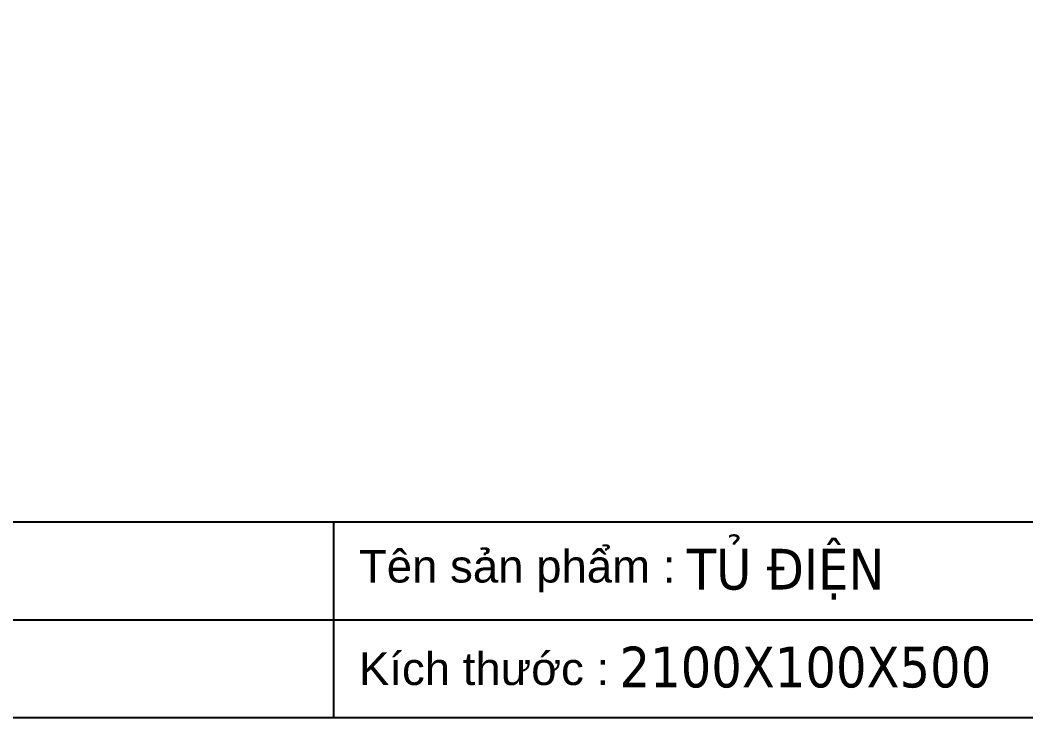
# Model space of a CAD drawing. Header units: millimetres. Extents: x 0 to 5940, y 0 to 4200.
# Drawn here: x 1395 to 2629, y 0 to 856 of the extents above; entities that cross this region are included whole.
import ezdxf
from ezdxf.enums import TextEntityAlignment as Align

# ---------------------------------------------------------------- set-up
doc = ezdxf.new("R2010")
doc.units = ezdxf.units.MM
doc.styles.add('Arial', font='arial.ttf')
doc.styles.add('Tahoma (Input Text)', font='tahoma.ttf')

# ---------------------------------------------------------------- blocks, each defined once
blk = doc.blocks.new('khungtenAsean2')
at = {"color": 7}
for p, q in [((2970, -1980), (0, -1980)), ((890, -1980), (890, -2100)), ((2020, -2040), (0, -2040))]:
    blk.add_line(p, q, dxfattribs=at)
blk.add_lwpolyline([(0, 0), (2970, 0), (2970, -2100), (0, -2100)], close=True, dxfattribs=at)
at = {"color": 2, "char_height": 20, "width": 917.6339, "attachment_point": 4, "style": 'Arial'}
for s, insert in [('  Tên sản phẩm :', (890, -2010)), ('  Kích thước :', (890, -2070))]:
    blk.add_mtext(s, dxfattribs=dict(at, insert=insert))
at = {"color": 1, "style": 'Tahoma (Input Text)', "flags": 8}
for tag, p in [('#01', (137.05, -2021.28)), ('#03', (506.57, -2019.3)), ('#05', (1106.63, -2021.28)), ('#07', (1834.68, -2021.28)), ('#09', (2146.72, -2021.28)), ('#02', (98.46, -2081.28)), ('#04', (486.11, -2081.28)), ('#06', (1065.33, -2081.28)), ('#08', (1817.45, -2081.28)), ('#10', (2146.72, -2081.28))]:
    blk.add_attdef(tag, p, '', height=25, dxfattribs=at)
blk.add_attdef('#11', text='', height=25, dxfattribs=at).set_placement((2914.99, -2067.35), align=Align.CENTER)

msp = doc.modelspace()

# ---------------------------------------------------------------- block references
at = {"color": 7}
ref = msp.add_blockref('khungtenAsean2', (0, 4200), dxfattribs=dict(at, xscale=2, yscale=2, zscale=2))
ref.add_attrib('#06', '2100X100X500', (2130.7, 37.4), dxfattribs={"color": 1, "height": 50, "style": 'Tahoma (Input Text)'})
ref.add_attrib('#05', 'TỦ ĐIỆN', (2213.3, 157.4), dxfattribs={"color": 1, "height": 50, "style": 'Tahoma (Input Text)'})

doc.saveas('drawing.dxf')
